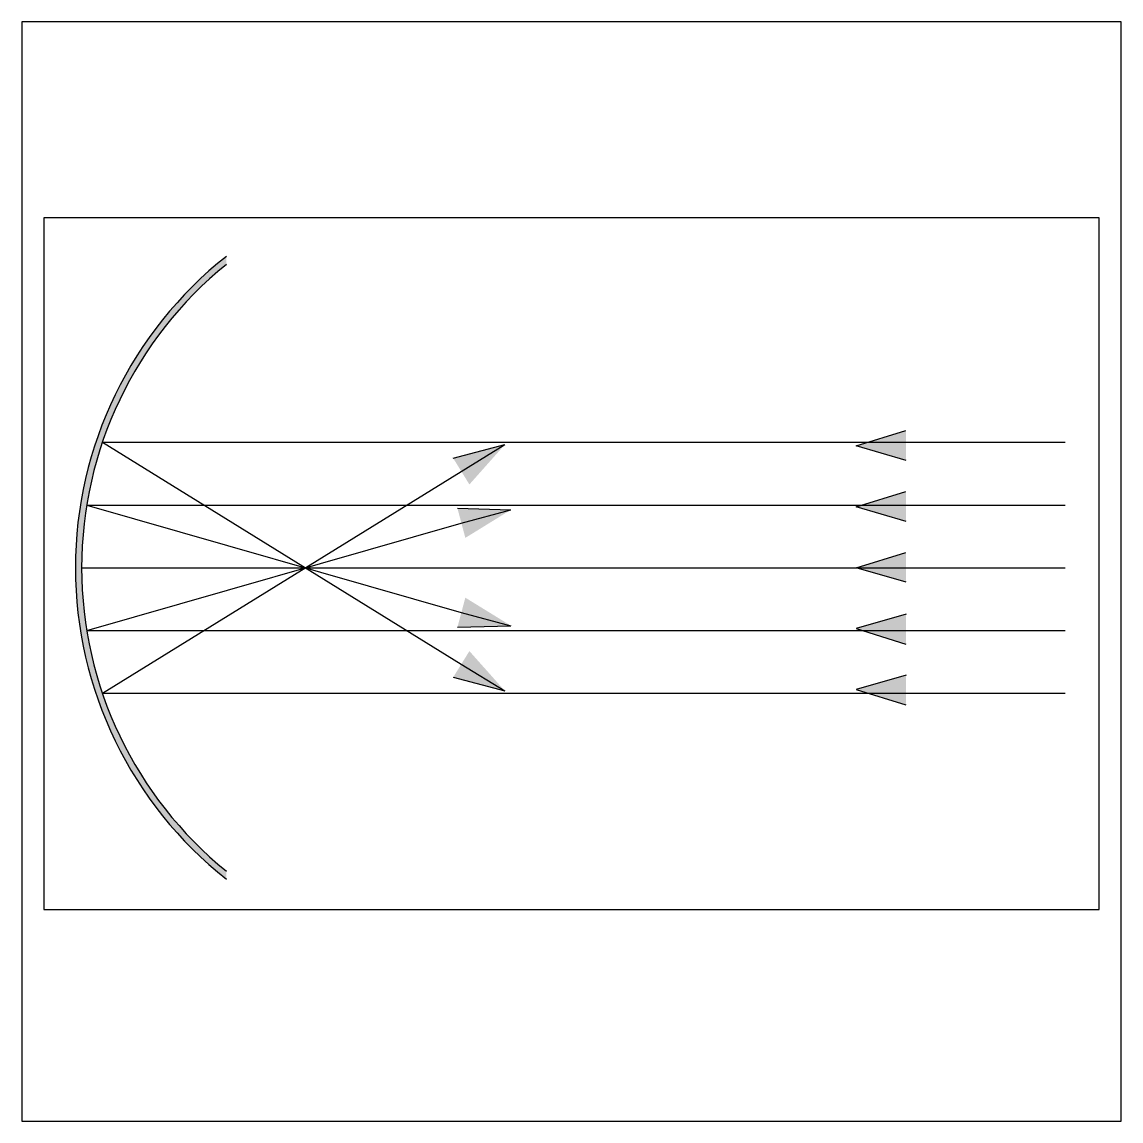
# Model space of a CAD drawing. Header units: millimetres. Extents: x 0 to 1000, y 0 to 1000.
import ezdxf

# ---------------------------------------------------------------- set-up
doc = ezdxf.new("R2010")
doc.units = ezdxf.units.MM
doc.layers.get('0').update_dxf_attribs({"color": 2})
doc.layers.add('1', color=1, linetype='Continuous')
doc.layers.add('2', color=7, linetype='Continuous')

msp = doc.modelspace()

# ---------------------------------------------------------------- hatches: boundary and pattern name
at = {"layer": '2'}
for points in [[(186, 779.4), (186, 786.7, 0.48486), (186, 220.1), (186, 227.4, -0.47702)], [(759.1, 614.3), (804.2, 628.2), (804.5, 601.1)], [(439.4, 615.5), (407.1, 579.2), (392.4, 603)], [(759.1, 558.8), (804.2, 572.8), (804.5, 545.6)], [(444.8, 556.1), (403.4, 530.6), (396.2, 557.6)], [(759.1, 503.4), (804.2, 517.3), (804.5, 490.2)], [(444.8, 450.7), (403.4, 476.2), (396.2, 449.2)], [(759.1, 448), (804.2, 434), (804.5, 461.2)], [(439.4, 391.3), (407.1, 427.6), (392.4, 403.8)], [(759.1, 392.5), (804.2, 378.6), (804.5, 405.7)]]:
    msp.add_hatch(color=256, dxfattribs=at).paths.add_polyline_path(points)

# ---------------------------------------------------------------- linework, layer by layer
at = {"color": 2}
msp.add_lwpolyline([(0, 0), (1000, 0), (1000, 1000), (0, 1000)], close=True, dxfattribs=at)
at = {"layer": '1', "color": 1}
for p, q in [((980, 821.8), (20, 821.8)), ((20, 821.8), (20, 192.5)), ((980, 192.5), (980, 821.8)), ((20, 192.5), (980, 192.5))]:
    msp.add_line(p, q, dxfattribs=at)
at = {"layer": '2'}
for p, q in [((759.1, 614.3), (804.2, 628.2)), ((73.2, 617.6), (949.1, 617.6)), ((73.2, 617.6), (399.6, 415.8)), ((392.4, 603), (439.4, 615.5)), ((399.6, 591), (439.4, 615.5)), ((804.5, 601.1), (759.1, 614.3)), ((73.2, 389.2), (399.6, 591)), ((759.1, 558.8), (804.2, 572.8)), ((59, 560.5), (949.1, 560.5)), ((59, 560.5), (399.6, 462.8)), ((396.2, 557.6), (444.8, 556.1)), ((399.6, 544.1), (444.8, 556.1)), ((804.5, 545.6), (759.1, 558.8)), ((59, 446.3), (399.6, 544.1)), ((759.1, 503.4), (804.2, 517.3)), ((54.3, 503.4), (949.1, 503.4)), ((804.5, 490.2), (759.1, 503.4)), ((399.6, 462.8), (444.8, 450.7)), ((804.5, 461.2), (759.1, 448)), ((396.2, 449.2), (444.8, 450.7)), ((59, 446.3), (949.1, 446.3)), ((759.1, 448), (804.2, 434)), ((399.6, 415.8), (439.4, 391.3)), ((392.4, 403.8), (439.4, 391.3)), ((804.5, 405.7), (759.1, 392.5)), ((759.1, 392.5), (804.2, 378.6)), ((73.2, 389.2), (949.1, 389.2))]:
    msp.add_line(p, q, dxfattribs=at)
for radius, start, end in [(360.8, 128.2658, 231.7342), (355.1, 128.9963, 231.0037)]:
    msp.add_arc((409.4, 503.4), radius, start, end, dxfattribs=at)

doc.saveas('drawing.dxf')
